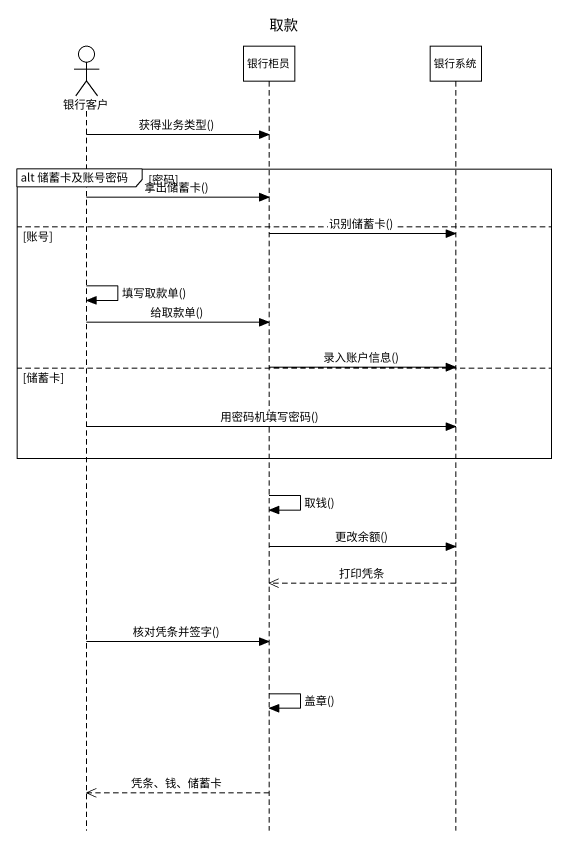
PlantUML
@startuml
title 取款
hide footbox
actor 银行客户
participant 银行柜员
participant 银行系统

银行客户 -> 银行柜员 : 获得业务类型()
group alt 储蓄卡及账号密码 [密码]
  银行客户 -> 银行柜员 : 拿出储蓄卡()
else 账号
  银行柜员 -> 银行系统 : 识别储蓄卡()
  银行客户 -> 银行客户 : 填写取款单()
  银行客户 -> 银行柜员 : 给取款单()
  银行柜员 -> 银行系统 : 录入账户信息()
else 储蓄卡
  银行客户 -> 银行系统 : 用密码机填写密码()
end
银行柜员 -> 银行柜员 : 取钱()
银行柜员 -> 银行系统 : 更改余额()
银行系统 -->> 银行柜员 : 打印凭条
银行客户 -> 银行柜员 : 核对凭条并签字()
银行柜员 -> 银行柜员 : 盖章()
银行柜员 -->> 银行客户 : 凭条、钱、储蓄卡
@enduml
